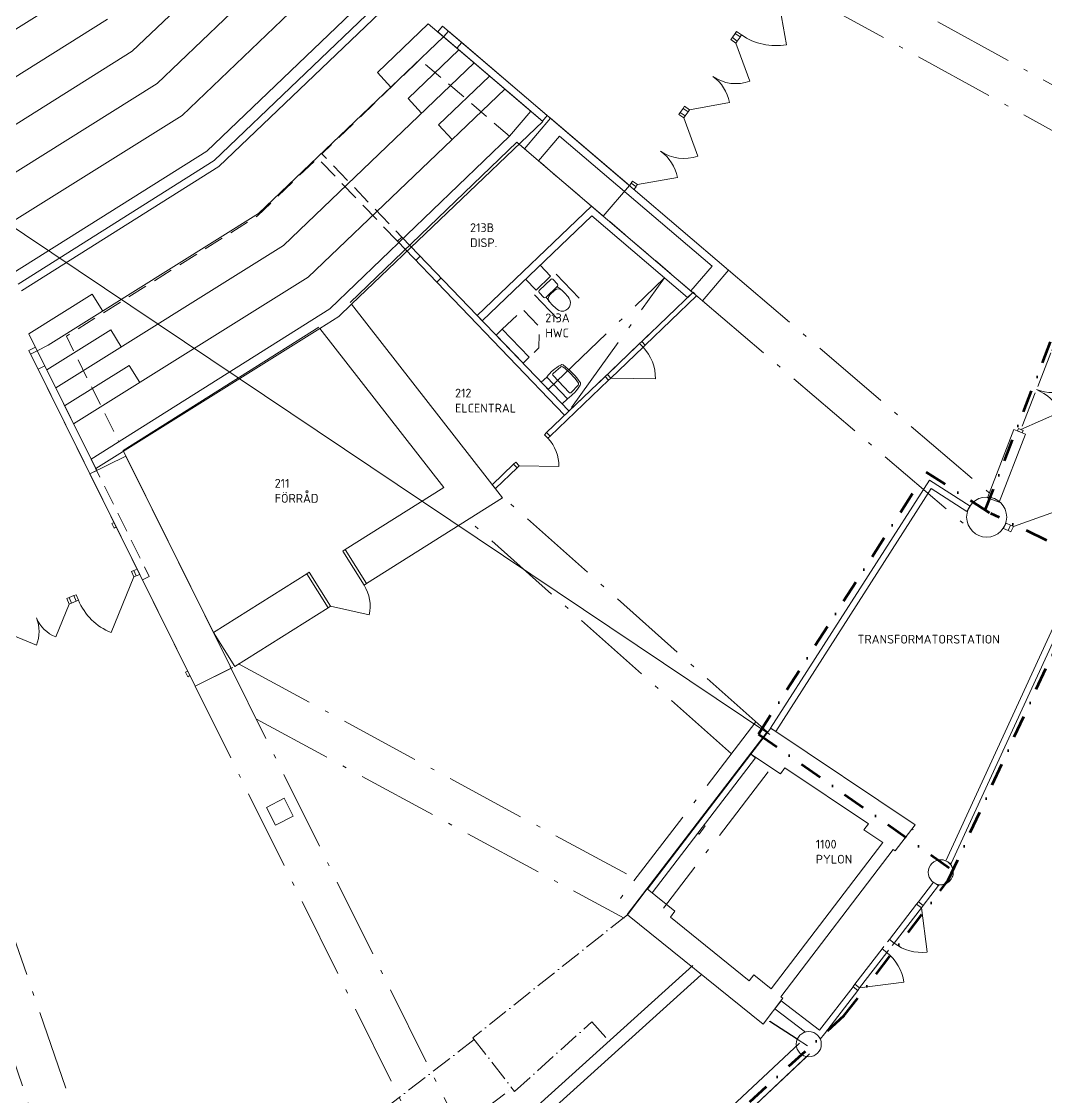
# Model space of a CAD drawing. Header units: millimetres. Extents: x -106764 to 80178, y -104573 to 57950.
# Drawn here: x 29147 to 49605, y -36783 to -15315 of the extents above; entities that cross this region are included whole.
import ezdxf

# ---------------------------------------------------------------- set-up
doc = ezdxf.new("R2010")
doc.units = ezdxf.units.MM
doc.header["$LTSCALE"] = 100
for name, pattern in [('3 Punktstreckad', [6.2, 4.2, -1, 0, -1]), ('Brand EI 60', [10.5, 4.5, -3, 0, -3]), ('IMPORT-A_PSTRECK_4', [24, 16, -3.6, 0.8, -3.6]), ('IMPORT-DASHED', [6, 4, -2]), ('IMPORT-DASHED_2', [6, 4, -2])]:
    doc.linetypes.add(name, pattern=pattern)
for name, color, linetype, lineweight in [('A-------T--', 1, 'Continuous', 13), ('A--VE---E-N', 1, 'Continuous', 9), ('A-13G---EDN', 1, 'Continuous', 9), ('A-27----', 1, '3 Punktstreckad', 13), ('A-27B---E-N', 7, 'Continuous', 18), ('A-27B---EJN', 1, 'Continuous', 9), ('A-27C---E-N', 7, 'Continuous', 18), ('A-27C---EJN', 1, 'Continuous', 9), ('A-27D---E-N', 7, 'Continuous', 9), ('A-3320-EA-', 3, 'Continuous', 9), ('A-42D--CE-E', 1, 'Continuous', 13), ('A-42D--CE-N', 1, 'Continuous', 9), ('A-42D--FE-N', 1, 'Continuous', 9), ('A-43CB--E-N', 3, 'Continuous', 18), ('A-43CB--EJN', 1, 'Continuous', 9), ('A-44B---E-N', 1, 'Continuous', 9), ('A-45CA--E-N', 1, 'Continuous', 9), ('A-B-B-EI-60', 6, 'Brand EI 60', 100), ('A003', 4, 'Continuous', 9), ('A030', 7, 'Continuous', 9), ('A030-B', 1, 'IMPORT-DASHED', 9), ('A030-R', 1, 'Continuous', 9), ('A035', 3, 'Continuous', 9), ('A037', 1, 'IMPORT-A_PSTRECK_4', 9), ('A040', 3, 'Continuous', 9), ('A040-R', 1, 'Continuous', 9), ('A046', 1, 'Continuous', 9), ('A050', 1, 'Continuous', 9), ('A050-B', 1, 'IMPORT-DASHED_2', 9), ('A085-O', 1, 'IMPORT-A_PSTRECK_4', 9), ('A120', 9, 'Continuous', 9), ('A120-NR', 9, 'Continuous', 9)]:
    doc.layers.add(name, color=color, linetype=linetype, lineweight=lineweight)
doc.styles.add('ISOCPEUR_3', font='isocpeur.ttf', dxfattribs={"height": 175})

# ---------------------------------------------------------------- blocks, each defined once
blk = doc.blocks.new('Innerdörr standard - D100_Bef-9806118-A-40_P0010')
at = {"layer": 'A-42D--CE-E'}
blk.add_line((432, 50), (-197, 679), dxfattribs=at)
blk.add_arc((432, 50), 890, 135, 180, dxfattribs=at)
at = {"layer": 'A-42D--CE-N'}
for p, q in [((-458, 50), (-518, 50)), ((432, 50), (-458, 50)), ((-458, 50), (-458, -50)), ((-458, 50), (-458, -50)), ((432, -50), (432, 50)), ((432, 50), (432, -50)), ((432, 50), (492, 50)), ((-458, -50), (-518, -50)), ((-458, -50), (432, -50)), ((492, -50), (432, -50))]:
    blk.add_line(p, q, dxfattribs=at)
blk = doc.blocks.new('Innerdörr standard - D90_Bef-9805929-A-40_P0010')
at = {"layer": 'A-42D--CE-E'}
blk.add_line((382, 50), (-176, 609), dxfattribs=at)
blk.add_arc((382, 50), 790, 135, 180, dxfattribs=at)
at = {"layer": 'A-42D--CE-N'}
for p, q in [((-408, 50), (-468, 50)), ((-408, 50), (-408, -50)), ((382, 50), (382, -50)), ((382, 50), (442, 50)), ((-408, -50), (-468, -50)), ((442, -50), (382, -50))]:
    blk.add_line(p, q, dxfattribs=at)
blk = doc.blocks.new('Innerdörr standard - D90_Bef-9805945-A-40_P0010')
at = {"layer": 'A-42D--CE-E'}
blk.add_line((382, 400), (-176, 959), dxfattribs=at)
blk.add_arc((382, 400), 790, 135, 180, dxfattribs=at)
at = {"layer": 'A-42D--CE-N'}
for p, q in [((-408, 400), (-468, 400)), ((-408, 400), (-408, -400)), ((382, 400), (382, -400)), ((382, 400), (442, 400)), ((-408, -400), (-468, -400)), ((442, -400), (382, -400))]:
    blk.add_line(p, q, dxfattribs=at)
blk = doc.blocks.new('Innerdörr standard - D130_Bef-9915167-A-40_P0010')
at = {"layer": 'A-42D--CE-E'}
blk.add_line((582, -60), (-259, -901), dxfattribs=at)
blk.add_arc((582, -60), 1190, 180, 225, dxfattribs=at)
at = {"layer": 'A-42D--CE-N'}
for p, q in [((-608, 60), (-668, 60)), ((-608, -60), (-608, 60)), ((582, -60), (582, 60)), ((642, 60), (582, 60)), ((-608, -60), (-668, -60)), ((582, -60), (642, -60))]:
    blk.add_line(p, q, dxfattribs=at)
blk = doc.blocks.new('Rectangular Mullion - 50x100-9916565-A-40_P0010')
at = {"layer": 'A-42D--FE-N'}
for p, q in [((-50, 50), (0, 50)), ((-50, -50), (-50, 50)), ((0, 50), (0, -50)), ((0, -50), (-50, -50))]:
    blk.add_line(p, q, dxfattribs=at)
blk = doc.blocks.new('CW Pardörr-Glas-Ram - Bef parti_par_mot Mässan Entré 8-9916597-A-40_P0010')
at = {"layer": 'A-13G---EDN'}
for p, q in [((-855, 5), (-250, 610)), ((855, 5), (250, 610))]:
    blk.add_line(p, q, dxfattribs=at)
for centre, start, end in [((-855, 5), 0, 45), ((855, 5), 135, 180)]:
    blk.add_arc(centre, 855, start, end, dxfattribs=at)
at = {"layer": 'A-42D--CE-N'}
for p, q in [((-785, 5), (-70, 5)), ((70, 5), (785, 5))]:
    blk.add_line(p, q, dxfattribs=at)
blk = doc.blocks.new('Assembled Stair - ___-9045496-A-40_P0010')
at = {"layer": 'A-27----'}
blk.add_line((36499, -38481), (38937, -36599), dxfattribs=at)
blk = doc.blocks.new('Assembled Stair - ___-9045495-A-40_P0010')
at = {"layer": 'A-27----'}
blk.add_line((38185, -35625), (35747, -37508), dxfattribs=at)
blk = doc.blocks.new('M_Concrete-Round-Column - 500 mm-1982189-A-40_P0010')
at = {"layer": 'A-27D---E-N'}
for start, end in [(360, 180), (180, 360)]:
    blk.add_arc((0, 0), 250, start, end, dxfattribs=at)
blk = doc.blocks.new('Innerdörr standard - D100_Bef-9861520-A-40_P0010')
at = {"layer": 'A-42D--CE-E'}
blk.add_line((432, -60), (-197, -689), dxfattribs=at)
blk.add_arc((432, -60), 890, 180, 225, dxfattribs=at)
at = {"layer": 'A-42D--CE-N'}
for p, q in [((-458, 60), (-518, 60)), ((-458, 60), (432, 60)), ((-458, -60), (-458, 60)), ((-458, -60), (-458, 60)), ((432, 60), (432, -60)), ((432, -60), (432, 60)), ((492, 60), (432, 60)), ((-458, -60), (-518, -60)), ((432, -60), (-458, -60)), ((432, -60), (492, -60))]:
    blk.add_line(p, q, dxfattribs=at)
blk = doc.blocks.new('Innerdörr standard - D100_Bef-9806122-A-40_P0010')
at = {"layer": 'A-42D--CE-E'}
blk.add_line((432, 60), (-197, 689), dxfattribs=at)
blk.add_arc((432, 60), 890, 135, 180, dxfattribs=at)
at = {"layer": 'A-42D--CE-N'}
for p, q in [((-458, 60), (-518, 60)), ((432, 60), (-458, 60)), ((-458, 60), (-458, -60)), ((-458, 60), (-458, -60)), ((432, -60), (432, 60)), ((432, 60), (432, -60)), ((432, 60), (492, 60)), ((-458, -60), (-518, -60)), ((-458, -60), (432, -60)), ((492, -60), (432, -60))]:
    blk.add_line(p, q, dxfattribs=at)
blk = doc.blocks.new('A-40_P0010_Ej modellerat_dwg_Ventailation_Grill_04 - Ventailation_Grill_04-893847-A-40-P-010-10184501-A-40_P0010')
at = {"flags": 128}
blk.add_lwpolyline([(261781, 200699), (261427, 200153), (261422, 200156), (261776, 200701)], close=True, dxfattribs=at)
blk = doc.blocks.new('PD15')
at = {"layer": 'A-------T--'}
for p, q in [((156, -60), (657, -561)), ((1576, -60), (1075, -561))]:
    blk.add_line(p, q, dxfattribs=at)
for centre, start, end in [((153, -57), 315, 359.742), ((1579, -57), 180.258, 225)]:
    blk.add_arc(centre, 713, start, end, dxfattribs=at)
at = {"layer": 'A046', "flags": 128}
for points in [[(156, -60), (106, -60), (106, 60), (156, 60)], [(1626, -60), (1576, -60), (1576, 60), (1626, 60)]]:
    blk.add_lwpolyline(points, close=True, dxfattribs=at)
blk = doc.blocks.new('D13')
at = {"layer": 'A-------T--'}
blk.add_line((-50, -120), (-899, -969), dxfattribs=at)
blk.add_arc((-50, -120), 1200, 180, 225, dxfattribs=at)
at = {"layer": 'A046', "flags": 128}
for points in [[(-1300, -120), (-1250, -120), (-1250, 0), (-1300, 0)], [(-50, -120), (0, -120), (0, 0), (-50, 0)]]:
    blk.add_lwpolyline(points, close=True, dxfattribs=at)
blk = doc.blocks.new('Dörrparti ABU')
at = {"layer": 'A-43CB--E-N'}
for p, q in [((-8825, -64289), (-8725, -64289)), ((-7205, -64289), (-7105, -64289)), ((-8825, -64409), (-8725, -64409)), ((-7105, -64409), (-7205, -64409))]:
    blk.add_line(p, q, dxfattribs=at)
at = {"layer": 'A-42D--CE-N'}
for name, p in [('PD15', (-10451, -64349)), ('PD15', (-8831, -64349)), ('D13', (-5805, -64289))]:
    blk.add_blockref(name, p, dxfattribs=at)
blk = doc.blocks.new('PD17')
at = {"layer": 'A-------T--'}
for p, q in [((6977, -92664), (7549, -93237)), ((8597, -92664), (8134, -93329))]:
    blk.add_line(p, q, dxfattribs=at)
for centre, start, end in [((6977, -92664), 315, 0), ((8597, -92664), 180, 235.1356)]:
    blk.add_arc(centre, 810, start, end, dxfattribs=at)
at = {"layer": 'A046', "flags": 128}
for points in [[(6977, -92664), (6927, -92664), (6927, -92544), (6977, -92544)], [(8647, -92664), (8597, -92664), (8597, -92544), (8647, -92544)]]:
    blk.add_lwpolyline(points, close=True, dxfattribs=at)
blk = doc.blocks.new('Dörrparti KLM')
at = {"layer": 'A-43CB--E-N'}
for p, q in [((-7579, -60675), (-7479, -60675)), ((-5762, -60675), (-5662, -60675)), ((-7579, -60795), (-7479, -60795)), ((-5762, -60795), (-5662, -60795))]:
    blk.add_line(p, q, dxfattribs=at)
at = {"layer": 'A-42D--CE-N'}
for name, p in [('PD17', (-16225, 31870)), ('PD17', (-14405, 31870)), ('D13', (-4359, -60675))]:
    blk.add_blockref(name, p, dxfattribs=at)

msp = doc.modelspace()

# ---------------------------------------------------------------- linework, layer by layer
at = {"layer": 'A--VE---E-N'}
for p, q in [((39704.1, -17245.7), (39184.8, -17854.2)), ((39639.9, -17190.9), (39704.1, -17245.7)), ((41278.8, -18589.7), (39704.1, -17245.7)), ((39184.8, -17854.2), (39076.8, -17762.1)), ((39184.8, -17854.2), (40759.5, -19198.2)), ((40759.5, -19198.2), (41278.8, -18589.7)), ((31230.1, -23986.2), (30513.4, -24341.8)), ((31181.8, -23888.9), (31230.1, -23986.2)), ((33329.6, -28217.9), (31230.1, -23986.2)), ((30513.4, -24341.8), (32613, -28573.4)), ((32613, -28573.4), (33329.6, -28217.9))]:
    msp.add_line(p, q, dxfattribs=at)
at = {"layer": 'A-27----'}
for p, q in [((41239.6, -33135.7), (38157.5, -35589.8)), ((38988.6, -36665.8), (40531, -35271.5)), ((40531, -35271.5), (40881.1, -35658.8)), ((38157.5, -35589.8), (38988.6, -36665.8))]:
    msp.add_line(p, q, dxfattribs=at)
at = {"layer": 'A-27B---E-N'}
for p, q in [((35735.8, -20955.6), (35478.7, -21201.4)), ((38750, -24819.9), (35735.8, -20955.6)), ((35478.7, -21201.4), (35098.5, -21439.2)), ((35098.5, -21439.2), (37574.8, -24614)), ((37574.8, -24614), (35609, -25850.3)), ((36035, -26527.5), (38750, -24819.9)), ((35609, -25850.3), (36035, -26527.5)), ((34838.7, -26334.8), (32976.4, -27506.1)), ((35264.7, -27012), (34838.7, -26334.8)), ((33402.4, -28183.3), (35264.7, -27012)), ((32976.4, -27506.1), (33402.4, -28183.3))]:
    msp.add_line(p, q, dxfattribs=at)
at = {"layer": 'A-27B---EJN'}
for p, q in [((42661.6, -31270.9), (42671.8, -31278.4)), ((42550.3, -31437.3), (42539.8, -31429.5)), ((42671.2, -31527), (42646.7, -31508.8)), ((42790.3, -31366.3), (42671.2, -31527)), ((42768.2, -31349.9), (42790.3, -31366.3))]:
    msp.add_line(p, q, dxfattribs=at)
at = {"layer": 'A-27C---E-N'}
for p, q in [((44307, -34853.7), (44185.7, -35012.8)), ((45075.6, -35439.4), (44307, -34853.7)), ((44185.7, -35012.8), (44797.2, -35478.7)), ((44626.2, -35618.8), (44834.2, -35753.8)), ((45088.7, -35618.9), (45171, -35512.1)), ((44672.4, -35696.1), (42145.8, -38060.1)), ((42350.8, -38279.1), (44877.3, -35915.2))]:
    msp.add_line(p, q, dxfattribs=at)
at = {"layer": 'A-27C---EJN'}
for p, q in [((32993.9, -18090.7), (36334.1, -14895)), ((36448.6, -14993), (33086.7, -18209.6)), ((29077.6, -20553.9), (32993.9, -18090.7)), ((33086.7, -18209.6), (29146.9, -20687.5))]:
    msp.add_line(p, q, dxfattribs=at)
at = {"layer": 'A-27D---E-N'}
for p, q in [((44099.7, -29413.9), (43702.8, -29930.4)), ((46981.4, -31343.6), (44099.7, -29413.9)), ((43702.8, -29930.4), (44294, -30326.3)), ((44294, -30326.3), (44385.6, -30207.1)), ((44385.6, -30207.1), (46053.5, -31324)), ((46053.5, -31324), (45962.4, -31443.5)), ((45962.4, -31443.5), (46337, -31694.4)), ((46586.8, -31861.6), (46981.4, -31343.6)), ((46337, -31694.4), (44110.9, -34616)), ((44305.6, -34773), (46545.1, -31833.7)), ((46545.1, -31833.7), (46586.8, -31861.6)), ((41635.8, -32620.2), (41239.6, -33135.7)), ((42188.6, -33066), (41635.8, -32620.2)), ((41239.6, -33135.7), (43950.4, -35321.6)), ((42097.2, -33185), (42188.6, -33066)), ((43669.5, -34452.8), (42097.2, -33185)), ((43760.5, -34333.5), (43669.5, -34452.8)), ((44110.9, -34616), (43760.5, -34333.5)), ((44344.5, -34804.4), (44305.6, -34773)), ((43950.4, -35321.6), (44344.5, -34804.4))]:
    msp.add_line(p, q, dxfattribs=at)
for start, end in [(0, 180), (180, 0)]:
    msp.add_arc((48411, -25203), 400, start, end, dxfattribs=at)
at = {"layer": 'A-3320-EA-', "flags": 128}
msp.add_lwpolyline([(34216, -31351.6), (34572, -31169.3), (34389.8, -30813.3), (34033.7, -30995.5)], close=True, dxfattribs=at)
at = {"layer": 'A-42D--CE-N'}
for points in [[(31038.5, -25400), (30993.8, -25422.5), (30948.9, -25333.2), (30993.5, -25310.7)], [(32509.6, -28365.1), (32464.9, -28387.6), (32420, -28298.2), (32464.6, -28275.8)]]:
    msp.add_lwpolyline(points, dxfattribs=at)
at = {"layer": 'A-43CB--E-N'}
for p, q in [((37932.4, -15733.5), (37835, -15847.6)), ((37835, -15847.6), (39542.5, -17305)), ((39639.9, -17190.9), (37932.4, -15733.5)), ((39542.5, -17305), (39639.9, -17190.9)), ((41313.4, -18542.6), (41279.9, -18590.7)), ((41411.9, -18611.1), (41371.6, -18668.9)), ((42553, -20715.8), (41526.3, -21698.9)), ((41595.4, -21771.2), (42622.1, -20788)), ((42622.1, -20788), (42553, -20715.8)), ((41526.3, -21698.9), (41595.4, -21771.2)), ((29612.1, -22187.5), (29477.7, -22254.2)), ((29477.7, -22254.2), (30513.4, -24341.8)), ((30647.8, -24275.1), (29612.1, -22187.5)), ((40796.8, -22397.5), (39626.7, -23517.9)), ((39695.9, -23590.1), (40865.9, -22469.7)), ((40865.9, -22469.7), (40796.8, -22397.5)), ((39626.7, -23517.9), (39695.9, -23590.1)), ((48955.6, -23456.4), (48426.8, -24817.2)), ((48659.8, -24907.8), (49188.6, -23546.9)), ((49188.6, -23546.9), (48955.6, -23456.4)), ((38969.5, -24147.2), (38539.8, -24558.7)), ((38608.9, -24630.9), (39038.6, -24219.5)), ((39038.6, -24219.5), (38969.5, -24147.2)), ((30513.4, -24341.8), (30647.8, -24275.1)), ((47269, -24468), (44099.1, -29415)), ((48079.5, -24987.3), (47269, -24468)), ((38539.8, -24558.7), (38608.9, -24630.9)), ((44200.1, -29479.7), (47305.3, -24633.8)), ((47305.3, -24633.8), (48014.7, -25088.4)), ((48426.8, -24817.2), (48659.8, -24907.8)), ((48014.7, -25088.4), (48079.5, -24987.3)), ((48797.8, -25321.4), (48746, -25429.6)), ((48889.3, -25365.1), (48797.8, -25321.4)), ((48746, -25429.6), (48837.5, -25473.4)), ((48837.5, -25473.4), (48889.3, -25365.1)), ((31388.6, -26267.7), (31455.1, -26239.8)), ((31435, -26378.4), (31508.6, -26347.5)), ((50223.1, -26345.8), (47593, -32060.3)), ((47700.1, -32114.7), (50332.1, -26395.9)), ((44099.1, -29415), (44200.1, -29479.7)), ((43702.8, -29930.4), (41638.9, -32628.9)), ((41734.2, -32701.8), (43798.2, -30003.3)), ((43798.2, -30003.3), (43702.8, -29930.4)), ((47640.9, -32087.4), (47700.1, -32114.7)), ((41638.9, -32628.9), (41734.2, -32701.8)), ((47347.3, -32489.7), (47049.1, -32876.9)), ((47144.1, -32950.1), (47447, -32556.9)), ((47447, -32556.9), (47396.5, -32517.9)), ((47049.1, -32876.9), (47144.1, -32950.1)), ((42544.9, -34153), (38118.6, -38144.2)), ((38286, -38329.8), (42712.3, -34338.6)), ((45743.3, -34572.4), (45075.6, -35439.4)), ((45171, -35512.1), (45838.4, -34645.6)), ((45838.4, -34645.6), (45743.3, -34572.4))]:
    msp.add_line(p, q, dxfattribs=at)
at = {"layer": 'A-43CB--EJN'}
for p, q in [((37568.9, -15620.5), (37604.6, -15586.5)), ((37572.7, -15623.8), (37670.1, -15509.7)), ((37835, -15847.6), (37572.7, -15623.8)), ((37670.1, -15509.7), (37932.4, -15733.5)), ((29326.5, -21949.5), (29460.9, -21882.9)), ((29460.9, -21882.9), (29612.1, -22187.5)), ((29477.7, -22254.2), (29326.5, -21949.5)), ((47144.1, -32950.1), (47107.5, -32997.7)), ((45743.3, -34572.4), (45779.9, -34524.8)), ((45875, -34598), (45838.4, -34645.6))]:
    msp.add_line(p, q, dxfattribs=at)
at = {"layer": 'A-44B---E-N'}
for p, q in [((34245.3, -13149.6), (31357.2, -15910.2)), ((34860.7, -13674.9), (31854.1, -16548.8)), ((35476.2, -14200.2), (32350.9, -17187.5)), ((30363.4, -14632.9), (27083.7, -16686.9)), ((36151, -14739), (32846, -17901)), ((30860.3, -15271.5), (27455.8, -17403.8)), ((37264.4, -15359.5), (36251.6, -16329.8)), ((37568.9, -15620.5), (37264.4, -15359.5)), ((37568.9, -15620.5), (33880.1, -19146.5)), ((37572.7, -15623.8), (37568.9, -15620.5)), ((37875.4, -15882.1), (36862, -16853.1)), ((31357.2, -15910.2), (27827.9, -18120.6)), ((38180.6, -16142.6), (34373.9, -19781.2)), ((36251.6, -16329.8), (36519.1, -16624)), ((38487, -16404.1), (37472.4, -17376.3)), ((31854.1, -16548.8), (28200, -18837.4)), ((38792.2, -16664.6), (34867.7, -20415.9)), ((39549.1, -17310.7), (38792.2, -16664.6)), ((36862, -16853.1), (37129.6, -17147.2)), ((32350.9, -17187.5), (28572.1, -19554.2)), ((35735.8, -20955.6), (39549.1, -17310.7)), ((37472.4, -17376.3), (37740, -17670.4)), ((32846, -17901), (28973, -20337)), ((33880.1, -19146.5), (29680.4, -21773.9)), ((34373.9, -19781.2), (29828.8, -22624.4)), ((34867.7, -20415.9), (30186, -23344.3)), ((30557.8, -20753.1), (29293, -21544.4)), ((30770, -21092.3), (30557.8, -20753.1)), ((30926.7, -21465.3), (29650, -22264)), ((30628, -24235.2), (35098.5, -21439.2)), ((31139.1, -21804.8), (30926.7, -21465.3)), ((29293, -21544.4), (29460.9, -21882.9)), ((29680.4, -21773.9), (29460.9, -21882.9)), ((31296.5, -22177.4), (30007.2, -22984)), ((31508.8, -22516.9), (31296.5, -22177.4)), ((41232.8, -33130.2), (44031, -29489)), ((44031, -29489), (44038.3, -29493.9)), ((46920.3, -31423.8), (46946, -31441)), ((47700.1, -32114.7), (47691.2, -32134.1)), ((47462.3, -32537.1), (47447, -32556.9)), ((41239.6, -33135.7), (41232.8, -33130.2)), ((44817.3, -35971.4), (42365.6, -38265.3)), ((44822, -35965.3), (44817.3, -35971.4))]:
    msp.add_line(p, q, dxfattribs=at)
for start, end in [(26.00235, 38.35792), (13.24068, 22.48955), (322.78299, 329.7557), (335.3981, 342.51356), (348.01269, 355.37055), (0.62685, 8.47009), (262.44671, 266.41934), (272.31425, 279.05959), (284.93306, 291.7083), (297.55064, 304.36908), (310.16722, 317.04797)]:
    msp.add_arc((47495.1, -32289.3), 250, start, end, dxfattribs=at)
at = {"layer": 'A-B-B-EI-60'}
for p, q in [((48384.2, -25062.5), (51024.4, -18267.8)), ((43856.1, -29531.6), (47204.3, -24306.5)), ((47204.3, -24306.5), (48496.5, -25134.5)), ((50558.8, -26120.2), (48496.5, -25134.5)), ((47645.6, -32450.1), (50558.8, -26120.2)), ((43856.1, -29531.6), (47742.4, -32252.4)), ((45562.5, -35154.8), (47645.6, -32450.1)), ((45562.5, -35154.8), (41692.9, -38684.6))]:
    msp.add_line(p, q, dxfattribs=at)
at = {"layer": 'A003'}
msp.add_line((-44082.9, 29537.8), (44082.9, -29537.8), dxfattribs=at)
at = {"layer": 'A030', "flags": 128}
for points in [[(38885.7, -17601.4), (39309.9, -17106.5), (37454.5, -15522.9), (37551.9, -15408.8), (43256.3, -20277.5), (42736.9, -20886), (42508.7, -20691.3), (42930.7, -20196.8), (39888.2, -17600.1), (39466.2, -18094.5), (39031.4, -17723.4), (35709.2, -20921.5)], [(33365.9, -28206.2), (32613, -28573.4), (29292.8, -21881.5), (29427.2, -21814.9), (30535.5, -24048.8), (35302.6, -21050.5), (38886.9, -17600)], [(35079.1, -21414.4), (31173, -23871.2), (32976.4, -27506.1)]]:
    msp.add_lwpolyline(points, dxfattribs=at)
at = {"layer": 'A030-B'}
msp.add_line((42559.7, -20734.8), (39466.2, -18094.5), dxfattribs=at)
at = {"layer": 'A030-B', "flags": 128}
for points in [[(38886.9, -17600), (37097.7, -16072.9), (35142.9, -17954.8), (36738, -19615.5)], [(36651.6, -19698.7), (35056.4, -18038), (33855, -19194.6), (30042.5, -21592.5), (31088.5, -23701)], [(30535.5, -24048.8), (31694.8, -26385.3), (31560.4, -26452)]]:
    msp.add_lwpolyline(points, dxfattribs=at)
at = {"layer": 'A030-R'}
for p, q in [((37019.5, -20081.8), (37106.1, -19998.6)), ((37435.2, -20514.5), (37521.7, -20431.4))]:
    msp.add_line(p, q, dxfattribs=at)
at = {"layer": 'A035', "flags": 128}
msp.add_lwpolyline([(40074.7, -23089.4), (36738, -19615.5), (36651.6, -19698.7), (39988, -23172.3)], dxfattribs=at)
at = {"layer": 'A037'}
for p, q in [((45334.9, -14163), (51449, -17530.6)), ((44948.9, -14863.7), (51063, -18231.4)), ((43256.3, -20277.5), (48670.7, -24898.8)), ((42736.9, -20886), (48151.3, -25507.2)), ((44031, -29489), (38697.5, -24752.7)), ((43317.4, -29925.2), (38056.1, -25253)), ((26309, -28224), (31501.7, -43356.8)), ((27172.9, -28276.8), (32258.3, -43097.2)), ((33313.9, -28186.2), (38347.3, -38331.2)), ((33481.1, -28133.7), (41399.5, -32420.9)), ((32613, -28573.4), (37630.7, -38686.8)), ((33834, -29234.5), (41173, -33208)), ((43806.1, -29289.3), (40905.8, -33063.3)), ((44050.4, -30284.3), (41958.5, -33006.4))]:
    msp.add_line(p, q, dxfattribs=at)
at = {"layer": 'A040', "flags": 128}
msp.add_lwpolyline([(42534.7, -20713.4), (40523.7, -18997), (38242.5, -21181.8), (38342.9, -21286.3), (40529.3, -19192.4), (42440.5, -20823.7), (42544.7, -20723.9)], dxfattribs=at)
at = {"layer": 'A040-R', "flags": 128}
msp.add_lwpolyline([(39209.6, -20456.3), (39417.1, -20673), (39706, -20396.3), (39498.5, -20179.7)], dxfattribs=at)
at = {"layer": 'A050'}
for p, q in [((40276.5, -20833), (39820, -20356.4)), ((39715.7, -20457.2), (39477.4, -20685.4)), ((39608.8, -20822.6), (39847.1, -20594.4)), ((39847.9, -20559), (39751.1, -20457.9)), ((39843.1, -21248), (39386.7, -20771.4)), ((39476.6, -20720.7), (39573.5, -20821.9)), ((39692.3, -20770.3), (39791.3, -20675.5)), ((39758.6, -22337.2), (39910.7, -22206.1)), ((40076.6, -22715.7), (39756.5, -22381.4)), ((40120.9, -22715.5), (40258.3, -22569.3))]:
    msp.add_line(p, q, dxfattribs=at)
at = {"layer": 'A050', "flags": 128}
for points in [[(39279.9, -22015.5), (38743.1, -21456.6), (38620.5, -21574.4), (39157.3, -22133.3)], [(39935.6, -22944.1), (40044, -22840.4), (39630.5, -22408.6), (39522.2, -22512.4)]]:
    msp.add_lwpolyline(points, close=True, dxfattribs=at)
at = {"layer": 'A050'}
for centre, radius, start, end in [((39733, -20475.2), 25, 43.7616, 133.7616), ((39485.3, -21179.8), 673.7, 38.86553, 58.59715), ((39829.9, -20576.3), 25, 313.7616, 43.7616), ((39494.7, -20703.5), 25, 133.7616, 223.7616), ((39591.5, -20804.6), 25, 223.7616, 313.7616), ((40209.3, -20486.4), 673.7, 208.92605, 228.65766), ((39761.5, -20842.6), 100, 133.7616, 223.7616), ((39860.5, -20747.7), 100, 43.7616, 133.7616), ((39590.3, -21157.5), 580, 29.6291, 43.66281), ((40182.5, -20590.3), 580, 223.86038, 237.8941), ((39937.8, -20927.6), 166.6, 247.5587, 19.9645), ((40292.6, -22896.4), 822.4, 117.84782, 143.61936), ((39935.2, -22207.2), 46.4, 64.54701, 125.15836), ((39930.6, -22229.3), 30.5, 51.66876, 130.75629), ((39218.8, -23216.3), 1247.4, 33.31978, 54.14324), ((39206.3, -23228.8), 1300.6, 32.67399, 54.84921), ((39778.5, -22360.3), 30.5, 130.75629, 223.7616), ((40236.1, -22548.5), 30.5, 316.76691, 34.657), ((40258.4, -22544.7), 46.4, 322.36484, 22.97619), ((39585.2, -22157.8), 822.4, 303.90383, 329.67538), ((40098.6, -22694.6), 30.5, 223.7616, 316.76691)]:
    msp.add_arc(centre, radius, start, end, dxfattribs=at)
at = {"layer": 'A050-B', "flags": 128}
msp.add_lwpolyline([(38743.1, -21456.6), (39154.2, -21061.7), (39483.2, -21404.3), (39474.7, -21828.5), (39279.9, -22015.5)], dxfattribs=at)
at = {"layer": 'A085-O', "flags": 128}
msp.add_lwpolyline([(39659.7, -22656), (41981.8, -20432.2), (40074.7, -23089.4), (42545.8, -20722.9)], dxfattribs=at)

# ---------------------------------------------------------------- block references
at = {"rotation": 90.00000000000001}
msp.add_blockref('A-40_P0010_Ej modellerat_dwg_Ventailation_Grill_04 - Ventailation_Grill_04-893847-A-40-P-010-10184501-A-40_P0010', (244782.4, -297041.2), dxfattribs=at)
at = {"layer": 'A-27----'}
msp.add_blockref('Assembled Stair - ___-9045495-A-40_P0010', (0, 0), dxfattribs=at)
at = {"layer": 'A-27D---E-N'}
for p in [(47495.1, -32289.3), (44860.8, -35719.6)]:
    msp.add_blockref('M_Concrete-Round-Column - 500 mm-1982189-A-40_P0010', p, dxfattribs=at)
at = {"layer": 'A-42D--CE-N'}
for name, p, rotation in [('Dörrparti KLM', (-3183.9, 23740.7), 55.17442359446039), ('Innerdörr standard - D100_Bef-9806118-A-40_P0010', (41187, -22093.1), 223.7583900661212), ('CW Pardörr-Glas-Ram - Bef parti_par_mot Mässan Entré 8-9916597-A-40_P0010', (49399.8, -22658.1), 248.7661117073586), ('Innerdörr standard - D90_Bef-9805929-A-40_P0010', (39323.5, -23877.4), 223.7583900661212), ('Innerdörr standard - D130_Bef-9915167-A-40_P0010', (49443, -25696.2), 154.4542030708259), ('Innerdörr standard - D90_Bef-9805945-A-40_P0010', (35426.1, -26437.9), 212.1678876510666), ('Dörrparti ABU', (11870.9, 35261.4), 22.75953124547701), ('Innerdörr standard - D100_Bef-9861520-A-40_P0010', (46796.2, -33303.6), 52.39766834094562), ('Innerdörr standard - D100_Bef-9806122-A-40_P0010', (46091.2, -34218.9), 232.3976683409456)]:
    msp.add_blockref(name, p, dxfattribs=dict(at, rotation=rotation))
at = {"layer": 'A-42D--FE-N', "extrusion": (0, 0, -1), "rotation": 291.2338882926413}
msp.add_blockref('Rectangular Mullion - 50x100-9916565-A-40_P0010', (-49072.1, -23501.6), dxfattribs=at)
at = {"layer": 'A-45CA--E-N'}
msp.add_blockref('Assembled Stair - ___-9045496-A-40_P0010', (0, 0), dxfattribs=at)

# ---------------------------------------------------------------- texts
at = {"layer": 'A120', "char_height": 175, "attachment_point": 1, "line_spacing_factor": 1.149209, "style": 'ISOCPEUR_3'}
for s, insert, width in [('DISP.', (38100, -19641.5), 627.447), ('HWC', (39600, -21441.5), 545.879), ('ELCENTRAL', (37800, -22941.5), 1422.214), ('FÖRRÅD', (34200, -24741.5), 1003.916), ('TRANSFORMATORSTATION', (45833.3, -27552.2), 3304.556), ('PYLON', (45000, -31941.5), 836.597)]:
    msp.add_mtext(s, dxfattribs=dict(at, insert=insert, width=width))
at = {"layer": 'A120-NR', "char_height": 175, "attachment_point": 1, "line_spacing_factor": 1.149209, "style": 'ISOCPEUR_3'}
for s, insert, width in [('213B', (38100, -19341.5), 564.703), ('213A', (39600, -21141.5), 585.618), ('212', (37800, -22641.5), 397.383), ('211', (34200, -24441.5), 355.554), ('1100', (45000, -31641.5), 501.958)]:
    msp.add_mtext(s, dxfattribs=dict(at, insert=insert, width=width))

doc.saveas('drawing.dxf')
